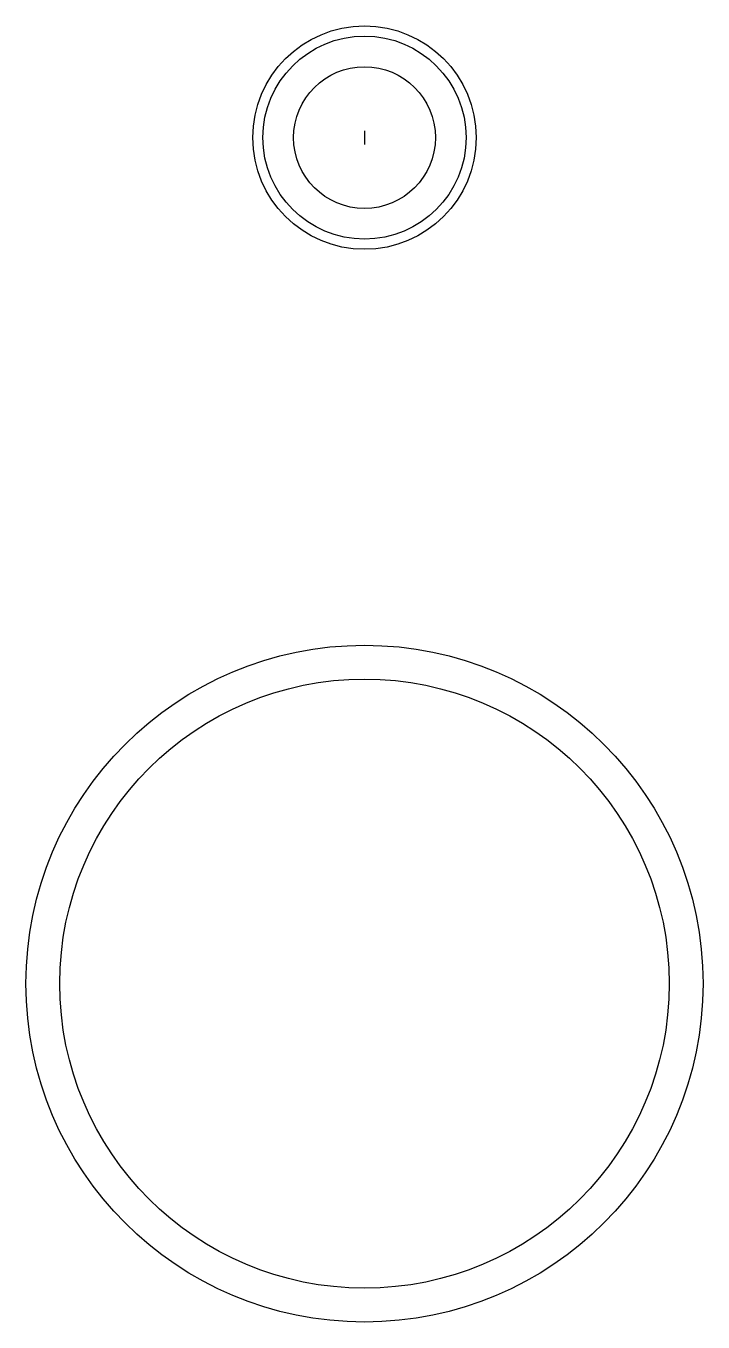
# Model space of a CAD drawing. Extents: x -615 to 711, y 0 to 128.
# Drawn here: x 25.3 to 35.3, y 41 to 60.15 of the extents above; entities that cross this region are included whole.
import ezdxf

# ---------------------------------------------------------------- set-up
doc = ezdxf.new("R2010")
doc.units = 0
doc.layers.add('DXF_EG_PANEL_1_0_MODEL_DX0', color=7, linetype='CONTINUOUS')
doc.layers.add('LAYER1', color=7, linetype='CONTINUOUS')

msp = doc.modelspace()

# ---------------------------------------------------------------- linework, layer by layer
at = {"layer": 'DXF_EG_PANEL_1_0_MODEL_DX0', "color": 178}
msp.add_circle((30.3, 58.5), 1.65, dxfattribs=at)
at = {"layer": 'DXF_EG_PANEL_1_0_MODEL_DX0', "color": 1}
for centre, radius in [((30.3, 58.5), 1.5), ((30.3, 46), 4.5)]:
    msp.add_circle(centre, radius, dxfattribs=at)
at = {"layer": 'DXF_EG_PANEL_1_0_MODEL_DX0', "color": 18}
msp.add_circle((30.3, 46), 5, dxfattribs=at)
at = {"layer": 'LAYER1', "color": 7}
msp.add_line((30.3, 58.6), (30.3, 58.4), dxfattribs=at)
for centre, radius in [((30.3, 58.5), 1.047), ((30.3, 46), 4.5)]:
    msp.add_circle(centre, radius, dxfattribs=at)

doc.saveas('drawing.dxf')
